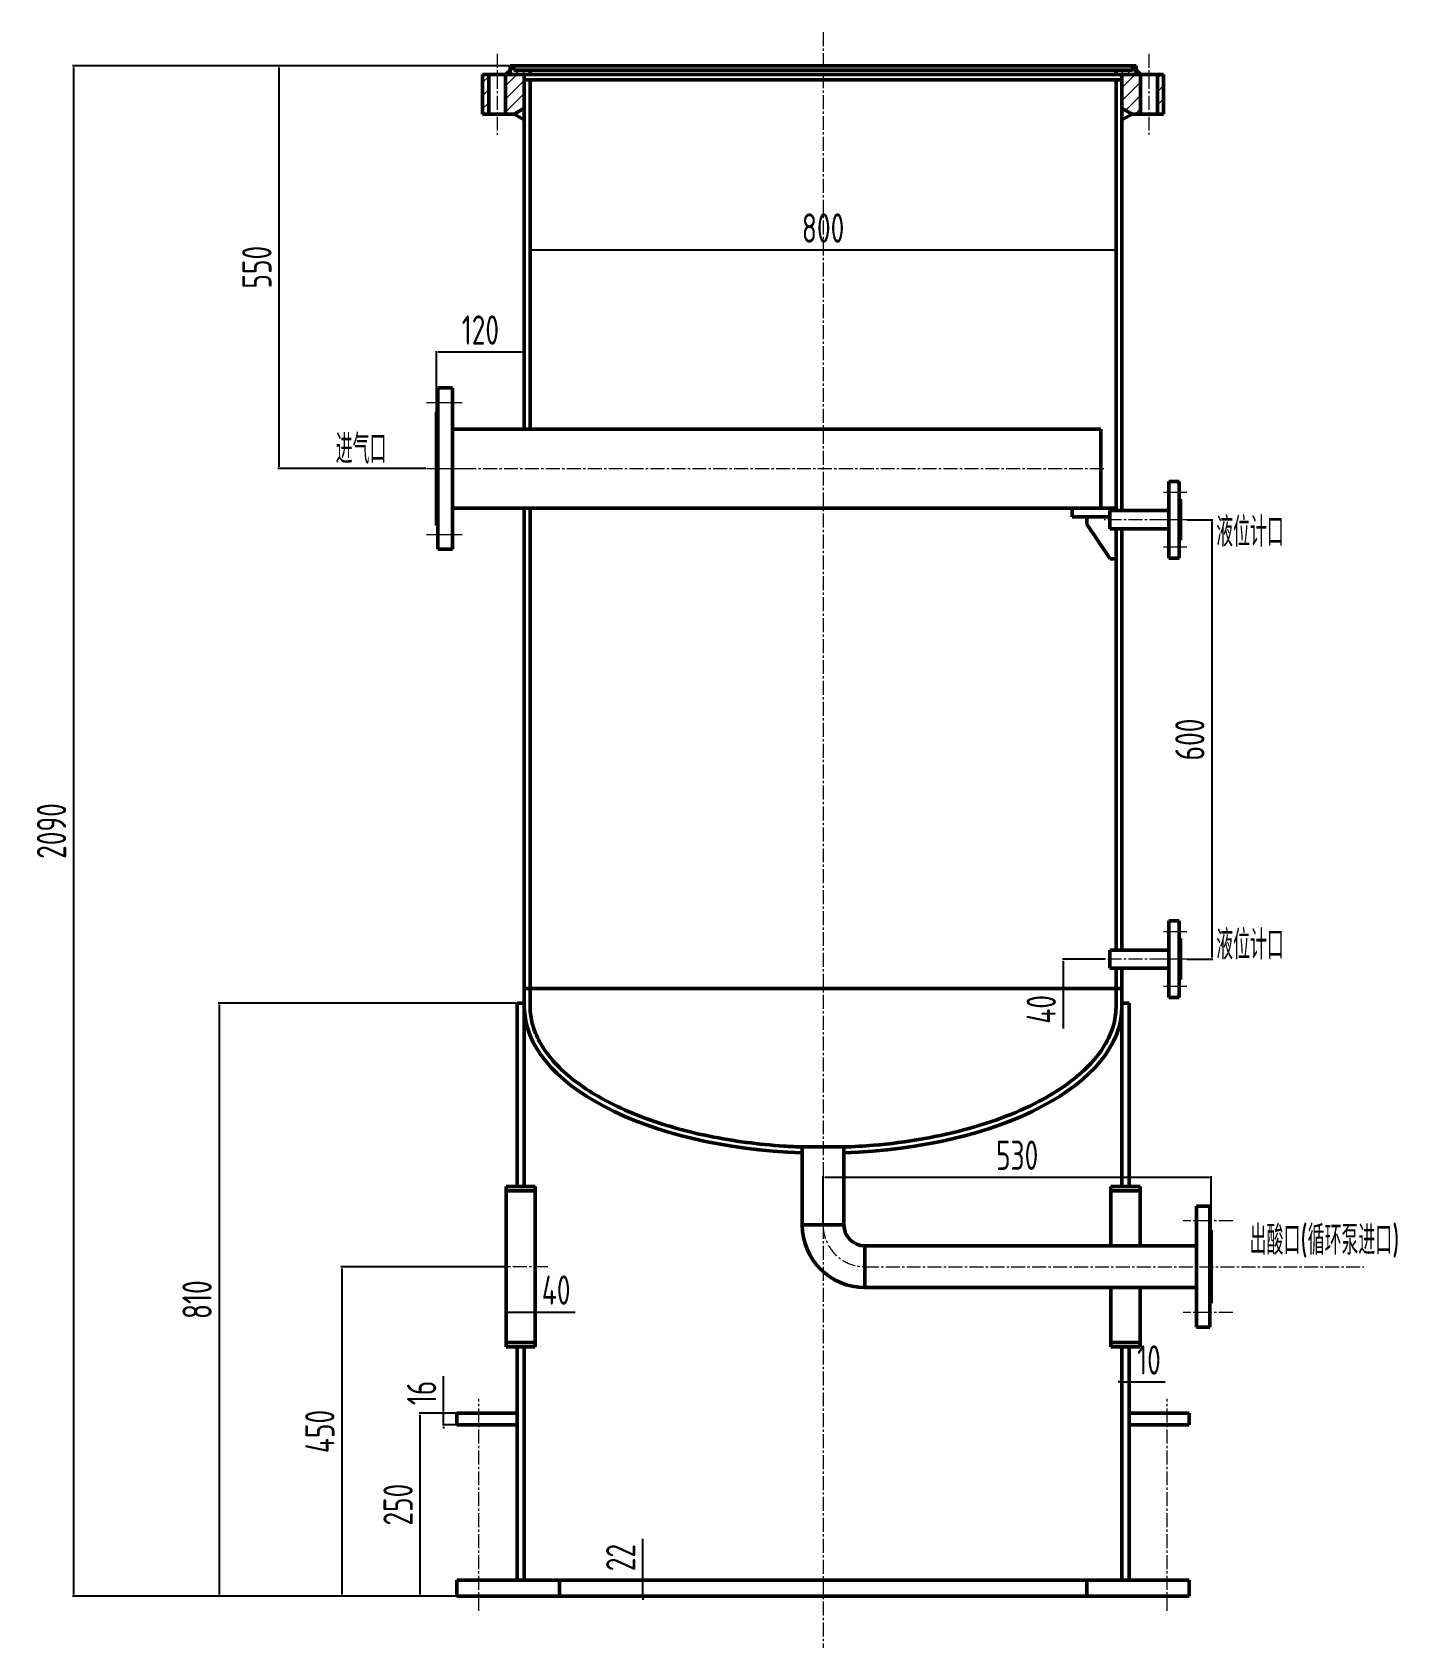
# Model space of a CAD drawing. Header units: millimetres. Extents: x -4783 to 11684, y 6425 to 68023.
# Drawn here: x 2805 to 4669, y 32253 to 34459 of the extents above; entities that cross this region are included whole.
import ezdxf

# ---------------------------------------------------------------- set-up
doc = ezdxf.new("R2010")
doc.units = ezdxf.units.MM
doc.linetypes.add('CENTER2', pattern=[28.575, 19.05, -3.175, 3.175, -3.175])
for name, color, linetype, lineweight in [('中心线', 1, 'CENTER2', 15), ('尺寸线', 3, 'Continuous', 15), ('细实线', 2, 'Continuous', 15), ('轮廓线', 7, 'Continuous', 50)]:
    doc.layers.add(name, color=color, linetype=linetype, lineweight=lineweight)
doc.styles.add('工程字', font='gbenor.shx', dxfattribs={"width": 0.8, "bigfont": 'gbcbig.shx'})
doc.dimstyles.new('ISO-25', dxfattribs={"dimtxt": 40, "dimasz": 2.5, "dimexe": 1.25, "dimexo": 0.625, "dimgap": 10, "dimtad": 1, "dimdec": 0, "dimtxsty": '工程字', "dimcen": 2.5, "dimadec": 0, "dimazin": 0, "dimtfac": 1, "dimtdec": 0, "dimtmove": 0, "dimatfit": 3, "dimfxl": 0, "dimarcsym": 0})
pattern_1 = [(45, (1573.232, 33549.483), (-8.980256, 8.980256), [])]
pattern_2 = [(135, (1573.232, 33549.483), (-4.490128, -4.490128), [])]
pattern_3 = [(135, (1573.2317, 33549.4831), (-1.122532, -1.122532), []), (225, (1573.2317, 33549.4831), (1.122532, -1.122532), [])]

# ---------------------------------------------------------------- blocks, each defined once
blk = doc.blocks.new('PL50-1.0RF')
at = {"layer": '中心线'}
for p, q in [((-62.5, 49.3), (-62.5, -18.3)), ((62.5, 49.3), (62.5, -18.3))]:
    blk.add_line(p, q, dxfattribs=at)
at = {"layer": '轮廓线'}
for p, q in [((0, 18), (-82.5, 18)), ((-82.5, 18), (-82.5, 0)), ((-82.5, 0), (0, 0)), ((-50, 20), (-50, 18)), ((0, 20), (-50, 20)), ((0, 20), (50, 20)), ((0, 18), (82.5, 18)), ((82.5, 0), (0, 0)), ((50, 20), (50, 18)), ((82.5, 18), (82.5, 0))]:
    blk.add_line(p, q, dxfattribs=at)
blk = doc.blocks.new('PL20-1.0RF')
at = {"layer": '中心线', "linetype": 'Continuous'}
for p, q in [((-37.5, 24.5), (-37.5, -7.2)), ((0, 24.5), (0, -7.2)), ((37.5, 24.5), (37.5, -7.2))]:
    blk.add_line(p, q, dxfattribs=at)
at = {"layer": '轮廓线', "linetype": 'Continuous'}
for p, q in [((-52.5, 14), (52.5, 14)), ((-52.5, 0), (-52.5, 14)), ((52.5, 0), (-52.5, 0)), ((-28, 16), (28, 16)), ((-28, 16), (-28, 14)), ((28, 16), (28, 14)), ((52.5, 14), (52.5, 0))]:
    blk.add_line(p, q, dxfattribs=at)
blk = doc.blocks.new('PL100-1.0RF')
at = {"layer": '中心线', "linetype": 'Continuous'}
for p, q in [((-90, 35.8), (-90, -13.2)), ((0, 35.8), (0, -13.2)), ((90, 35.8), (90, -13.2))]:
    blk.add_line(p, q, dxfattribs=at)
at = {"layer": '轮廓线', "linetype": 'Continuous'}
for p, q in [((-110, 20), (110, 20)), ((-110, 0), (-110, 20)), ((110, 0), (-110, 0)), ((-78, 22), (78, 22)), ((-78, 22), (-78, 20)), ((78, 22), (78, 20)), ((110, 20), (110, 0))]:
    blk.add_line(p, q, dxfattribs=at)
blk = doc.blocks.new('*D145')
at = {"layer": 'Defpoints', "color": 0}
for p in [(3457, 34412.9), (2860.9, 32322.9), (3384.5, 32322.9)]:
    blk.add_point(p, dxfattribs=at)
at = {"layer": '尺寸线', "color": 0, "lineweight": -2}
for p, q in [((3456.4, 34412.9), (2859.6, 34412.9)), ((2860.9, 34410.4), (2860.9, 32325.4)), ((3383.9, 32322.9), (2859.6, 32322.9))]:
    blk.add_line(p, q, dxfattribs=at)
at = {"layer": '尺寸线', "color": 0}
for points in [[(2860.5, 34410.4), (2861.3, 34410.4), (2860.9, 34412.9)], [(2860.5, 32325.4), (2861.3, 32325.4), (2860.9, 32322.9)]]:
    blk.add_solid(points, dxfattribs=at)
at = {"layer": '尺寸线', "color": 0, "insert": (2830.9, 33367.9), "char_height": 40, "attachment_point": 5, "rotation": 90, "style": '工程字'}
blk.add_mtext('2090', dxfattribs=at)
blk = doc.blocks.new('*D146')
at = {"layer": 'Defpoints', "color": 0}
for p in [(3457, 34412.9), (3141.3, 33862.9), (3342.7, 33862.9)]:
    blk.add_point(p, dxfattribs=at)
at = {"layer": '尺寸线', "color": 0, "lineweight": -2}
for p, q in [((3456.4, 34412.9), (3140, 34412.9)), ((3141.3, 34410.4), (3141.3, 33865.4)), ((3342.1, 33862.9), (3140, 33862.9))]:
    blk.add_line(p, q, dxfattribs=at)
at = {"layer": '尺寸线', "color": 0}
for points in [[(3140.9, 34410.4), (3141.7, 34410.4), (3141.3, 34412.9)], [(3140.9, 33865.4), (3141.7, 33865.4), (3141.3, 33862.9)]]:
    blk.add_solid(points, dxfattribs=at)
at = {"layer": '尺寸线', "color": 0, "insert": (3111.3, 34137.9), "char_height": 40, "attachment_point": 5, "rotation": 90, "style": '工程字'}
blk.add_mtext('550', dxfattribs=at)
blk = doc.blocks.new('*D147')
at = {"layer": 'Defpoints', "color": 0}
for p in [(3476.5, 34022.1), (3356.5, 33940.9), (3476.5, 33940.9)]:
    blk.add_point(p, dxfattribs=at)
at = {"layer": '尺寸线', "color": 0, "lineweight": -2}
for p, q in [((3356.5, 33941.6), (3356.5, 34023.4)), ((3359, 34022.1), (3474, 34022.1)), ((3476.5, 33941.6), (3476.5, 34023.4))]:
    blk.add_line(p, q, dxfattribs=at)
at = {"layer": '尺寸线', "color": 0}
for points in [[(3359, 34022.6), (3359, 34021.7), (3356.5, 34022.1)], [(3474, 34022.6), (3474, 34021.7), (3476.5, 34022.1)]]:
    blk.add_solid(points, dxfattribs=at)
at = {"layer": '尺寸线', "color": 0, "insert": (3416.5, 34052.1), "char_height": 40, "attachment_point": 5, "style": '工程字'}
blk.add_mtext('120', dxfattribs=at)
blk = doc.blocks.new('*D148')
at = {"layer": 'Defpoints', "color": 0}
for p in [(3484.5, 34155.4), (4284.5, 34161.4), (4284.5, 34155.4)]:
    blk.add_point(p, dxfattribs=at)
at = {"layer": '尺寸线', "color": 0, "lineweight": -2}
for p, q in [((3484.5, 34156.1), (3484.5, 34162.7)), ((3487, 34161.4), (4282, 34161.4)), ((4284.5, 34156.1), (4284.5, 34162.7))]:
    blk.add_line(p, q, dxfattribs=at)
at = {"layer": '尺寸线', "color": 0}
for points in [[(3487, 34161.8), (3487, 34161), (3484.5, 34161.4)], [(4282, 34161.8), (4282, 34161), (4284.5, 34161.4)]]:
    blk.add_solid(points, dxfattribs=at)
at = {"layer": '尺寸线', "color": 0, "insert": (3884.5, 34191.4), "char_height": 40, "attachment_point": 5, "style": '工程字'}
blk.add_mtext('800', dxfattribs=at)
blk = doc.blocks.new('*D149')
at = {"layer": 'Defpoints', "color": 0}
for p in [(4381, 33792.9), (4381, 33192.9), (4415.3, 33192.9)]:
    blk.add_point(p, dxfattribs=at)
at = {"layer": '尺寸线', "color": 0, "lineweight": -2}
for p, q in [((4381.7, 33792.9), (4416.6, 33792.9)), ((4415.3, 33790.4), (4415.3, 33195.4)), ((4381.7, 33192.9), (4416.6, 33192.9))]:
    blk.add_line(p, q, dxfattribs=at)
at = {"layer": '尺寸线', "color": 0}
for points in [[(4414.9, 33790.4), (4415.7, 33790.4), (4415.3, 33792.9)], [(4414.9, 33195.4), (4415.7, 33195.4), (4415.3, 33192.9)]]:
    blk.add_solid(points, dxfattribs=at)
at = {"layer": '尺寸线', "color": 0, "insert": (4385.3, 33492.9), "char_height": 40, "attachment_point": 5, "rotation": 90, "style": '工程字'}
blk.add_mtext('600', dxfattribs=at)
blk = doc.blocks.new('*D150')
at = {"layer": 'Defpoints', "color": 0}
for p in [(3466.5, 33132.9), (3059.6, 32322.9), (3383.9, 32322.9)]:
    blk.add_point(p, dxfattribs=at)
at = {"layer": '尺寸线', "color": 0, "lineweight": -2}
for p, q in [((3465.9, 33132.9), (3058.4, 33132.9)), ((3059.6, 33130.4), (3059.6, 32325.4)), ((3383.3, 32322.9), (3058.4, 32322.9))]:
    blk.add_line(p, q, dxfattribs=at)
at = {"layer": '尺寸线', "color": 0}
for points in [[(3059.2, 33130.4), (3060.1, 33130.4), (3059.6, 33132.9)], [(3059.2, 32325.4), (3060.1, 32325.4), (3059.6, 32322.9)]]:
    blk.add_solid(points, dxfattribs=at)
at = {"layer": '尺寸线', "color": 0, "insert": (3029.6, 32727.9), "char_height": 40, "attachment_point": 5, "rotation": 90, "style": '工程字'}
blk.add_mtext('810', dxfattribs=at)
blk = doc.blocks.new('*D151')
at = {"layer": 'Defpoints', "color": 0}
for p in [(3451.5, 32772.9), (3227.3, 32322.9), (3384.5, 32322.9)]:
    blk.add_point(p, dxfattribs=at)
at = {"layer": '尺寸线', "color": 0, "lineweight": -2}
for p, q in [((3450.9, 32772.9), (3226, 32772.9)), ((3227.3, 32770.4), (3227.3, 32325.4)), ((3383.9, 32322.9), (3226, 32322.9))]:
    blk.add_line(p, q, dxfattribs=at)
at = {"layer": '尺寸线', "color": 0}
for points in [[(3226.8, 32770.4), (3227.7, 32770.4), (3227.3, 32772.9)], [(3226.8, 32325.4), (3227.7, 32325.4), (3227.3, 32322.9)]]:
    blk.add_solid(points, dxfattribs=at)
at = {"layer": '尺寸线', "color": 0, "insert": (3197.3, 32547.9), "char_height": 40, "attachment_point": 5, "rotation": 90, "style": '工程字'}
blk.add_mtext('450', dxfattribs=at)
blk = doc.blocks.new('*D152')
at = {"layer": 'Defpoints', "color": 0}
for p in [(4269.8, 33192.9), (4212.4, 33152.9), (4269.8, 33152.9)]:
    blk.add_point(p, dxfattribs=at)
at = {"layer": '尺寸线', "color": 0, "lineweight": -2}
for p, q in [((4269.1, 33192.9), (4211.2, 33192.9)), ((4212.4, 33190.4), (4212.4, 33155.4)), ((4269.1, 33152.9), (4211.2, 33152.9)), ((4212.4, 33152.9), (4212.4, 33098.4))]:
    blk.add_line(p, q, dxfattribs=at)
at = {"layer": '尺寸线', "color": 0}
for points in [[(4212, 33190.4), (4212.8, 33190.4), (4212.4, 33192.9)], [(4212, 33155.4), (4212.8, 33155.4), (4212.4, 33152.9)]]:
    blk.add_solid(points, dxfattribs=at)
at = {"layer": '尺寸线', "color": 0, "insert": (4182.4, 33124.4), "char_height": 40, "attachment_point": 5, "rotation": 90, "style": '工程字'}
blk.add_mtext('40', dxfattribs=at)
blk = doc.blocks.new('*D153')
at = {"layer": 'Defpoints', "color": 0}
for p in [(4414.5, 32895.1), (3884.5, 32829.9), (4414.5, 32822.9)]:
    blk.add_point(p, dxfattribs=at)
at = {"layer": '尺寸线', "color": 0, "lineweight": -2}
for p, q in [((3884.5, 32830.6), (3884.5, 32896.4)), ((3887, 32895.1), (4412, 32895.1)), ((4414.5, 32823.6), (4414.5, 32896.4))]:
    blk.add_line(p, q, dxfattribs=at)
at = {"layer": '尺寸线', "color": 0}
for points in [[(3887, 32895.5), (3887, 32894.7), (3884.5, 32895.1)], [(4412, 32895.5), (4412, 32894.7), (4414.5, 32895.1)]]:
    blk.add_solid(points, dxfattribs=at)
at = {"layer": '尺寸线', "color": 0, "insert": (4149.5, 32925.1), "char_height": 40, "attachment_point": 5, "style": '工程字'}
blk.add_mtext('530', dxfattribs=at)
blk = doc.blocks.new('*D154')
at = {"layer": 'Defpoints', "color": 0}
for p in [(3334.1, 32572.9), (3384.5, 32572.9), (3384.5, 32322.9)]:
    blk.add_point(p, dxfattribs=at)
at = {"layer": '尺寸线', "color": 0, "lineweight": -2}
for p, q in [((3383.9, 32572.9), (3332.8, 32572.9)), ((3334.1, 32325.4), (3334.1, 32570.4)), ((3383.9, 32322.9), (3332.8, 32322.9))]:
    blk.add_line(p, q, dxfattribs=at)
at = {"layer": '尺寸线', "color": 0}
for points in [[(3333.7, 32570.4), (3334.5, 32570.4), (3334.1, 32572.9)], [(3333.7, 32325.4), (3334.5, 32325.4), (3334.1, 32322.9)]]:
    blk.add_solid(points, dxfattribs=at)
at = {"layer": '尺寸线', "color": 0, "insert": (3304.1, 32447.9), "char_height": 40, "attachment_point": 5, "rotation": 90, "style": '工程字'}
blk.add_mtext('250', dxfattribs=at)
blk = doc.blocks.new('*D155')
at = {"layer": 'Defpoints', "color": 0}
for p in [(3638.2, 32344.9), (3644.3, 32344.9), (3644.3, 32322.9)]:
    blk.add_point(p, dxfattribs=at)
at = {"layer": '尺寸线', "color": 0, "lineweight": -2}
for p, q in [((3638.2, 32347.4), (3638.2, 32401.5)), ((3643.7, 32344.9), (3637, 32344.9)), ((3638.2, 32322.9), (3638.2, 32344.9)), ((3643.7, 32322.9), (3637, 32322.9)), ((3638.2, 32320.4), (3638.2, 32317.9))]:
    blk.add_line(p, q, dxfattribs=at)
at = {"layer": '尺寸线', "color": 0}
for points in [[(3637.8, 32347.4), (3638.7, 32347.4), (3638.2, 32344.9)], [(3637.8, 32320.4), (3638.7, 32320.4), (3638.2, 32322.9)]]:
    blk.add_solid(points, dxfattribs=at)
at = {"layer": '尺寸线', "color": 0, "insert": (3608.2, 32375.7), "char_height": 40, "attachment_point": 5, "rotation": 90, "style": '工程字'}
blk.add_mtext('22', dxfattribs=at)
blk = doc.blocks.new('*D156')
at = {"layer": 'Defpoints', "color": 0}
for p in [(4292.5, 32622.5), (4302.5, 32622.5), (4302.5, 32615.6)]:
    blk.add_point(p, dxfattribs=at)
at = {"layer": '尺寸线', "color": 0, "lineweight": -2}
for p, q in [((4290, 32615.6), (4287.5, 32615.6)), ((4292.5, 32621.9), (4292.5, 32614.4)), ((4292.5, 32615.6), (4302.5, 32615.6)), ((4302.5, 32621.9), (4302.5, 32614.4)), ((4305, 32615.6), (4351.5, 32615.6))]:
    blk.add_line(p, q, dxfattribs=at)
at = {"layer": '尺寸线', "color": 0}
for points in [[(4290, 32616), (4290, 32615.2), (4292.5, 32615.6)], [(4305, 32616), (4305, 32615.2), (4302.5, 32615.6)]]:
    blk.add_solid(points, dxfattribs=at)
at = {"layer": '尺寸线', "color": 0, "insert": (4329.5, 32645.6), "char_height": 40, "attachment_point": 5, "style": '工程字'}
blk.add_mtext('10', dxfattribs=at)
blk = doc.blocks.new('*D157')
at = {"layer": 'Defpoints', "color": 0}
for p in [(3451.5, 32722.2), (3491.5, 32722.2), (3491.5, 32711)]:
    blk.add_point(p, dxfattribs=at)
at = {"layer": '尺寸线', "color": 0, "lineweight": -2}
for p, q in [((3451.5, 32721.5), (3451.5, 32709.8)), ((3491.5, 32721.5), (3491.5, 32709.8)), ((3454, 32711), (3489, 32711)), ((3491.5, 32711), (3546, 32711))]:
    blk.add_line(p, q, dxfattribs=at)
at = {"layer": '尺寸线', "color": 0}
for points in [[(3454, 32711.5), (3454, 32710.6), (3451.5, 32711)], [(3489, 32711.5), (3489, 32710.6), (3491.5, 32711)]]:
    blk.add_solid(points, dxfattribs=at)
at = {"layer": '尺寸线', "color": 0, "insert": (3520, 32741), "char_height": 40, "attachment_point": 5, "style": '工程字'}
blk.add_mtext('40', dxfattribs=at)
blk = doc.blocks.new('*D158')
at = {"layer": 'Defpoints', "color": 0}
for p in [(3366.2, 32572.9), (3384.5, 32572.9), (3384.5, 32556.9)]:
    blk.add_point(p, dxfattribs=at)
at = {"layer": '尺寸线', "color": 0, "lineweight": -2}
for p, q in [((3366.2, 32575.4), (3366.2, 32623.3)), ((3383.9, 32572.9), (3365, 32572.9)), ((3366.2, 32556.9), (3366.2, 32572.9)), ((3383.9, 32556.9), (3365, 32556.9)), ((3366.2, 32554.4), (3366.2, 32551.9))]:
    blk.add_line(p, q, dxfattribs=at)
at = {"layer": '尺寸线', "color": 0}
for points in [[(3365.8, 32575.4), (3366.7, 32575.4), (3366.2, 32572.9)], [(3365.8, 32554.4), (3366.7, 32554.4), (3366.2, 32556.9)]]:
    blk.add_solid(points, dxfattribs=at)
at = {"layer": '尺寸线', "color": 0, "insert": (3336.2, 32600.6), "char_height": 40, "attachment_point": 5, "rotation": 90, "style": '工程字'}
blk.add_mtext('16', dxfattribs=at)

msp = doc.modelspace()

# ---------------------------------------------------------------- hatches: boundary and pattern name
at = {"layer": '细实线'}
h = msp.add_hatch(dxfattribs=at)
h.set_pattern_fill('ANSI31', color=256, scale=4, style=0)
h.set_pattern_definition(pattern_1)
h.paths.add_polyline_path([(3428.007, 34400.9336), (3419.507, 34400.9336), (3419.507, 34346.9336), (3428.007, 34346.9336)])
h.paths.add_polyline_path([(3476.507, 34400.9336), (3451.007, 34400.9336), (3451.007, 34346.9336), (3462.6506, 34346.9336), (3476.507, 34354.9336)])
h = msp.add_hatch(dxfattribs=at)
h.set_pattern_fill('ANSI37', color=256, scale=0.5, angle=90, style=0)
h.set_pattern_definition(pattern_3)
h.paths.add_polyline_path([(3457.007, 34406.9336), (3451.007, 34400.9336), (3457.007, 34400.9336)])
h = msp.add_hatch(dxfattribs=at)
h.set_pattern_fill('ANSI31', color=256, scale=2, angle=90, style=0)
h.set_pattern_definition(pattern_2)
h.paths.add_polyline_path([(3484.507, 34406.9336), (3462.007, 34406.9336), (3462.007, 34412.9336), (3457.007, 34412.9336), (3457.007, 34400.9336), (3484.507, 34400.9336)])
h = msp.add_hatch(dxfattribs=at)
h.set_pattern_fill('ANSI31', color=256, scale=2, angle=90, style=0)
h.set_pattern_definition(pattern_2)
h.paths.add_polyline_path([(4312.007, 34412.9336), (4307.007, 34412.9336), (4307.007, 34406.9336), (4284.507, 34406.9336), (4284.507, 34400.9336), (4312.007, 34400.9336)])
h = msp.add_hatch(dxfattribs=at)
h.set_pattern_fill('ANSI31', color=256, scale=4, style=0)
h.set_pattern_definition(pattern_1)
h.paths.add_polyline_path([(4292.507, 34354.9336), (4306.3634, 34346.9336), (4318.007, 34346.9336), (4318.007, 34400.9336), (4292.507, 34400.9336)])
h.paths.add_polyline_path([(4341.007, 34346.9336), (4349.507, 34346.9336), (4349.507, 34400.9336), (4341.007, 34400.9336)])
h = msp.add_hatch(dxfattribs=at)
h.set_pattern_fill('ANSI37', color=256, scale=0.5, angle=90, style=0)
h.set_pattern_definition(pattern_3)
h.paths.add_polyline_path([(4312.007, 34406.9336), (4312.007, 34400.9336), (4318.007, 34400.9336)])

# ---------------------------------------------------------------- linework, layer by layer
at = {"layer": '中心线'}
for p, q in [((3884.507, 34458.6872), (3884.507, 32252.6264)), ((3439.507, 34429.1928), (3439.507, 34318.6743)), ((4329.507, 34429.1928), (4329.507, 34318.6743)), ((3391.6723, 33862.9336), (4270.588, 33862.9336)), ((4349.3086, 33792.9336), (4268.4441, 33792.9336)), ((4349.3086, 33192.9336), (4269.7717, 33192.9336)), ((3508.6132, 32772.9336), (3430.3607, 32772.9336)), ((3941.507, 32772.9336), (4622.7705, 32772.9336)), ((3414.507, 32302.9336), (3414.507, 32592.3155)), ((4354.507, 32302.9336), (4354.507, 32592.5584))]:
    msp.add_line(p, q, dxfattribs=at)
msp.add_arc((3941.507, 32829.9336), 57, 180, 270, dxfattribs=at)
at = {"layer": '轮廓线'}
for p, q in [((3419.507, 34400.9336), (4349.507, 34400.9336)), ((3419.507, 34346.9336), (3419.507, 34400.9336)), ((3428.007, 34400.9336), (3428.007, 34346.9336)), ((3451.007, 34400.9336), (3457.007, 34406.9336)), ((3451.007, 34400.9336), (3451.007, 34346.9336)), ((3457.007, 34412.9336), (4312.007, 34412.9336)), ((3457.007, 34412.9336), (3457.007, 34400.9336)), ((3462.007, 34412.9336), (3462.007, 34406.9336)), ((3462.007, 34406.9336), (4307.007, 34406.9336)), ((3476.507, 34400.9336), (3476.507, 34354.9336)), ((3476.507, 34393.9336), (3476.507, 33916.9336)), ((4292.507, 34393.9336), (3476.507, 34393.9336)), ((4284.507, 34412.9336), (3484.507, 34412.9336)), ((3484.507, 34406.9336), (3484.507, 34400.9336)), ((3484.507, 34393.9336), (3484.507, 33916.9336)), ((4284.507, 34406.9336), (4284.507, 34400.9336)), ((4284.507, 33805.4336), (4284.507, 34393.9336)), ((4292.507, 34400.9336), (4292.507, 34354.9336)), ((4292.507, 33805.4336), (4292.507, 34393.9336)), ((4307.007, 34412.9336), (4307.007, 34406.9336)), ((4312.007, 34412.9336), (4312.007, 34400.9336)), ((4318.007, 34400.9336), (4312.007, 34406.9336)), ((4318.007, 34400.9336), (4318.007, 34346.9336)), ((4341.007, 34400.9336), (4341.007, 34346.9336)), ((4349.507, 34400.9336), (4349.507, 34346.9336)), ((3476.507, 34354.9336), (3462.6506, 34346.9336)), ((4292.507, 34354.9336), (4306.3634, 34346.9336)), ((3462.6506, 34346.9336), (3419.507, 34346.9336)), ((3462.6506, 34346.9336), (3476.507, 34338.9336)), ((4306.3634, 34346.9336), (4292.507, 34338.9336)), ((4349.507, 34346.9336), (4306.3634, 34346.9336)), ((3378.507, 33916.9336), (4263.5702, 33916.9336)), ((4263.5702, 33916.9336), (4263.5702, 33808.9336)), ((4263.5702, 33808.9336), (3378.507, 33808.9336)), ((3476.507, 33808.9336), (3476.507, 33127.9336)), ((3484.507, 33808.9336), (3484.507, 33127.9336)), ((4224.507, 33808.9336), (4224.507, 33796.9336)), ((4224.507, 33796.9336), (4276.1986, 33796.9336)), ((4244.507, 33796.9336), (4244.507, 33786.9336)), ((4263.5702, 33808.9336), (4284.507, 33808.9336)), ((4356.507, 33805.4336), (4276.1986, 33805.4336)), ((4276.1986, 33805.4336), (4276.1986, 33780.4336)), ((4244.507, 33786.9336), (4276.3444, 33739.6917)), ((4276.1986, 33780.4336), (4356.507, 33780.4336)), ((4284.507, 33205.4336), (4284.507, 33780.4336)), ((4292.507, 33205.4336), (4292.507, 33780.4336)), ((4276.3444, 33739.6917), (4284.507, 33739.6917)), ((4356.507, 33205.4336), (4276.1986, 33205.4336)), ((4276.1986, 33205.4336), (4276.1986, 33180.4336)), ((4276.1986, 33180.4336), (4356.507, 33180.4336)), ((4284.507, 33127.9336), (4284.507, 33180.4336)), ((4292.507, 33127.9336), (4292.507, 33180.4336)), ((3476.507, 33152.9336), (4292.507, 33152.9336)), ((3466.507, 32882.4336), (3466.507, 33132.9336)), ((3466.507, 33132.9336), (3476.507, 33132.9336)), ((3476.507, 33132.9336), (3476.507, 32882.4336)), ((4292.507, 33132.9336), (4292.507, 32882.4336)), ((4302.507, 33132.9336), (4292.507, 33132.9336)), ((4302.507, 32882.4336), (4302.507, 33132.9336)), ((3856.007, 32936.427), (3913.007, 32936.4273)), ((3856.007, 32936.427), (3856.007, 32829.9336)), ((3913.007, 32936.4273), (3913.007, 32829.9336)), ((3491.507, 32882.4336), (3451.507, 32882.4336)), ((3451.507, 32882.4336), (3451.507, 32663.4336)), ((3491.507, 32876.4336), (3451.507, 32876.4336)), ((3491.507, 32663.4336), (3491.507, 32882.4336)), ((4277.507, 32882.4336), (4317.507, 32882.4336)), ((4277.507, 32801.4336), (4277.507, 32882.4336)), ((4277.507, 32876.4336), (4317.507, 32876.4336)), ((4317.507, 32882.4336), (4317.507, 32801.4336)), ((3856.007, 32829.9336), (3913.007, 32829.9336)), ((3941.507, 32801.4336), (4394.507, 32801.4336)), ((3941.507, 32801.4336), (3941.507, 32744.4336)), ((3941.507, 32744.4336), (4394.507, 32744.4336)), ((4277.507, 32663.4336), (4277.507, 32744.4336)), ((4317.507, 32744.4336), (4317.507, 32663.4336)), ((3451.507, 32669.4336), (3491.507, 32669.4336)), ((3451.507, 32663.4336), (3491.507, 32663.4336)), ((3466.507, 32344.9336), (3466.507, 32663.4336)), ((3476.507, 32663.4336), (3476.507, 32344.9336)), ((4317.507, 32669.4336), (4277.507, 32669.4336)), ((4317.507, 32663.4336), (4277.507, 32663.4336)), ((4292.507, 32663.4336), (4292.507, 32344.9336)), ((4302.507, 32344.9336), (4302.507, 32663.4336)), ((3384.507, 32556.9336), (3384.507, 32572.9336)), ((3384.507, 32572.9336), (3466.507, 32572.9336)), ((4384.507, 32572.9336), (4302.507, 32572.9336)), ((4384.507, 32556.9336), (4384.507, 32572.9336)), ((3466.507, 32556.9336), (3384.507, 32556.9336)), ((4302.507, 32556.9336), (4384.507, 32556.9336)), ((3884.507, 32344.9336), (3384.507, 32344.9336)), ((3384.507, 32344.9336), (3384.507, 32322.9336)), ((3476.507, 32344.9336), (3466.507, 32344.9336)), ((3524.507, 32322.9336), (3524.507, 32344.9336)), ((3884.507, 32344.9336), (4384.507, 32344.9336)), ((4244.507, 32322.9336), (4244.507, 32344.9336)), ((4292.507, 32344.9336), (4302.507, 32344.9336)), ((4384.507, 32344.9336), (4384.507, 32322.9336)), ((3384.507, 32322.9336), (3884.507, 32322.9336)), ((4384.507, 32322.9336), (3884.507, 32322.9336))]:
    msp.add_line(p, q, dxfattribs=at)
for radius in [85.5, 28.5]:
    msp.add_arc((3941.507, 32829.9336), radius, 180, 270, dxfattribs=at)
for start_param, end_param in [(3.141592654, 4.642479107), (4.782298854, 6.283185307)]:
    msp.add_ellipse((3884.507, 33127.9336), major_axis=(408, 0), ratio=0.490196078, start_param=start_param, end_param=end_param, dxfattribs=at)
for points, knots in [([(3484.507, 33127.9336), (3484.507, 33119.9293), (3485.5726, 33111.9234), (3489.8583, 33095.945), (3493.0811, 33087.9718), (3501.7102, 33072.164), (3507.1177, 33064.3311), (3520.0815, 33048.9674), (3527.6375, 33041.4377), (3544.7904, 33026.8514), (3554.3868, 33019.7953), (3575.4576, 33006.311), (3586.9317, 32999.8829), (3611.555, 32987.7883), (3624.704, 32982.1217), (3652.4436, 32971.6622), (3667.0341, 32966.8693), (3697.3987, 32958.2489), (3713.1728, 32954.4214), (3745.6272, 32947.8035), (3762.3074, 32945.013), (3796.2819, 32940.5205), (3813.5761, 32938.8184), (3839.3235, 32937.133), (3847.6559, 32936.7165), (3856.007, 32936.427)], [3.141592654, 3.141592654, 3.141592654, 3.141592654, 3.272324087, 3.272324087, 3.403055521, 3.403055521, 3.533786955, 3.533786955, 3.664518388, 3.664518388, 3.795249822, 3.795249822, 3.925981256, 3.925981256, 4.05671269, 4.05671269, 4.187444123, 4.187444123, 4.318175557, 4.318175557, 4.448906991, 4.448906991, 4.579638424, 4.579638424, 4.64179816, 4.64179816, 4.64179816, 4.64179816]), ([(3913.007, 32936.4273), (3926.4555, 32936.8936), (3939.8553, 32937.6893), (3976.0551, 32940.748), (3998.6223, 32943.6564), (4042.3701, 32951.3245), (4063.55, 32956.0841), (4103.8744, 32967.3), (4123.0182, 32973.7564), (4158.6802, 32988.1498), (4175.1976, 32996.087), (4202.3338, 33011.5861), (4213.479, 33018.9457), (4233.462, 33034.2801), (4242.2991, 33042.2544), (4257.5072, 33058.6104), (4263.8776, 33066.9908), (4274.0833, 33083.9497), (4277.9198, 33092.5259), (4283.081, 33109.7244), (4284.4094, 33118.3473), (4284.5053, 33127.2899), (4284.507, 33127.6117), (4284.507, 33127.9336)], [4.782979925, 4.782979925, 4.782979925, 4.782979925, 4.883080188, 4.883080188, 5.055790518, 5.055790518, 5.228500847, 5.228500847, 5.401211177, 5.401211177, 5.573921507, 5.573921507, 5.714722949, 5.714722949, 5.855524391, 5.855524391, 5.996325833, 5.996325833, 6.137127275, 6.137127275, 6.277928717, 6.277928717, 6.283185307, 6.283185307, 6.283185307, 6.283185307])]:
    msp.add_open_spline(points, degree=3, knots=knots, dxfattribs=at)

# ---------------------------------------------------------------- block references
for name, p, rotation in [('PL100-1.0RF', (3378.507, 33862.9336), 90), ('PL20-1.0RF', (4356.507, 33792.9336), 270), ('PL20-1.0RF', (4356.507, 33192.9336), 270), ('PL50-1.0RF', (4394.507, 32772.9336), 270)]:
    msp.add_blockref(name, p, dxfattribs=dict(at, rotation=rotation))

# ---------------------------------------------------------------- texts
at = {"layer": '尺寸线', "char_height": 40, "width": 300.709913, "attachment_point": 1, "style": '工程字'}
for s, insert in [('进气口', (3218.933, 33909.5939)), ('液位计口', (4421.3567, 33796.3795)), ('液位计口', (4421.3567, 33232.4611)), ('出酸口(循环泵进口)', (4466.986, 32829.1826))]:
    msp.add_mtext(s, dxfattribs=dict(at, insert=insert))

# ---------------------------------------------------------------- dimensions: what is measured, and where the dimension line sits
at = {"layer": '尺寸线'}
for base, p1, p2, picture, middle in [((2860.8911, 32322.9336), (3457.007, 34412.9336), (3384.507, 32322.9336), '*D145', (2830.8911, 33367.9336)), ((3141.2684, 33862.9336), (3457.007, 34412.9336), (3342.6811, 33862.9336), '*D146', (3111.2684, 34137.9336)), ((4415.3323, 33192.9336), (4381.0335, 33792.9336), (4381.0335, 33192.9336), '*D149', (4385.3323, 33492.9336)), ((4212.4104, 33152.9336), (4269.7717, 33192.9336), (4269.7717, 33152.9336), '*D152', (4182.4104, 33124.4231)), ((3059.6456, 32322.9336), (3466.507, 33132.9336), (3383.882, 32322.9336), '*D150', (3029.6456, 32727.9336)), ((3227.26, 32322.9336), (3451.507, 32772.9336), (3384.507, 32322.9336), '*D151', (3197.26, 32547.9336)), ((3366.2417, 32572.9336), (3384.507, 32556.9336), (3384.507, 32572.9336), '*D158', (3336.2417, 32600.595)), ((3638.2458, 32344.9336), (3644.3152, 32322.9336), (3644.3152, 32344.9336), '*D155', (3608.2458, 32375.7396))]:
    dim = msp.add_linear_dim(base=base, p1=p1, p2=p2, angle=90, dimstyle='ISO-25', dxfattribs=at)
    dim.commit()
    dim.dimension.update_dxf_attribs({"geometry": picture, "text_midpoint": middle})
for base, p1, p2, picture, middle in [((4284.507, 34161.4103), (3484.507, 34155.4336), (4284.507, 34155.4336), '*D148', (3884.507, 34191.4103)), ((3476.507, 34022.1499), (3356.507, 33940.9336), (3476.507, 33940.9336), '*D147', (3416.507, 34052.1499)), ((4414.507, 32895.1289), (3884.507, 32829.9336), (4414.507, 32822.9336), '*D153', (4149.507, 32925.1289)), ((3491.507, 32711.0358), (3451.507, 32722.1606), (3491.507, 32722.1606), '*D157', (3520.0175, 32741.0358)), ((4302.507, 32615.614), (4292.507, 32622.5171), (4302.507, 32622.5171), '*D156', (4329.5175, 32645.614))]:
    dim = msp.add_linear_dim(base=base, p1=p1, p2=p2, dimstyle='ISO-25', dxfattribs=at)
    dim.commit()
    dim.dimension.update_dxf_attribs({"geometry": picture, "text_midpoint": middle})
dim = msp.add_linear_dim(base=(3334.0709, 32572.9336), p1=(3384.507, 32322.9336), p2=(3384.507, 32572.9336), angle=90, text='250', dimstyle='ISO-25', dxfattribs=at)
dim.commit()
dim.dimension.update_dxf_attribs({"geometry": '*D154', "text_midpoint": (3334.0709, 32447.9336), "dimtype": 160})

doc.saveas('drawing.dxf')
